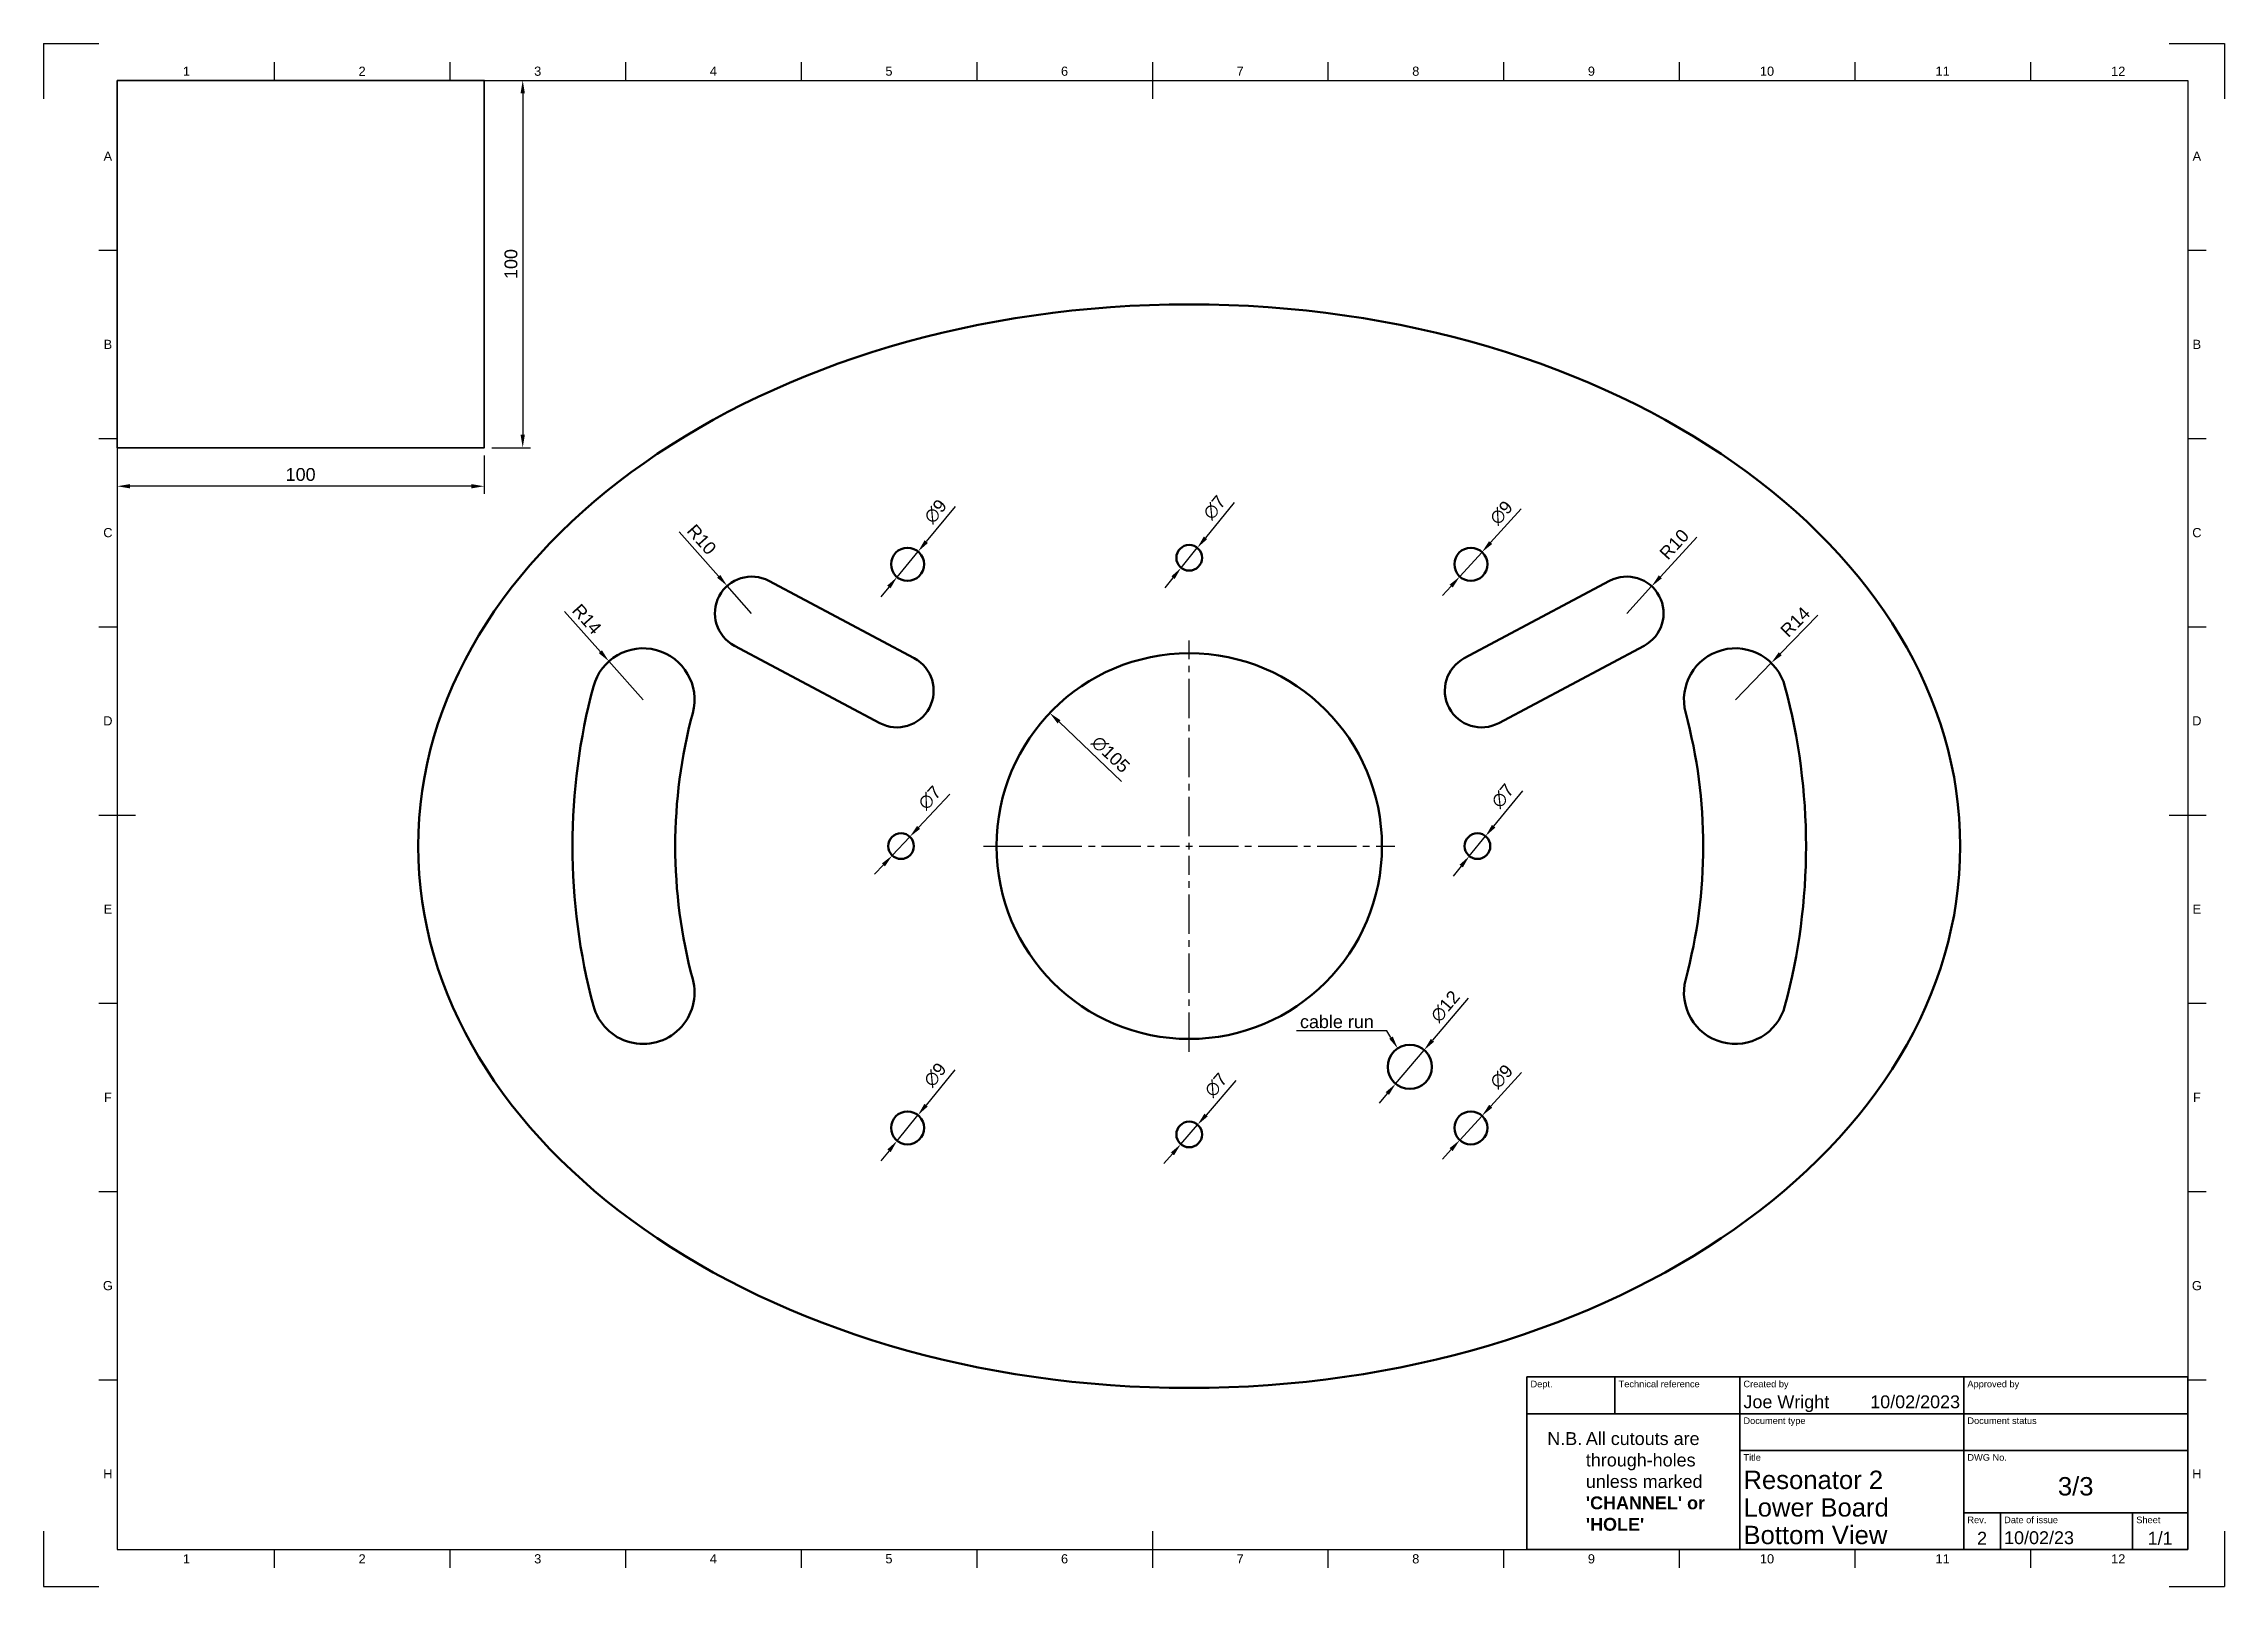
# Model space of a CAD drawing. Header units: millimetres. Extents: x 0 to 594, y 0 to 420.
import ezdxf
from ezdxf import colors
from ezdxf.entities.mleader import LeaderData, LeaderLine
from ezdxf.enums import TextEntityAlignment as Align
from ezdxf.math import Vec2, Vec3

# ---------------------------------------------------------------- set-up
doc = ezdxf.new("R2010")
doc.units = ezdxf.units.MM
doc.header["$LTSCALE"] = 0.75
doc.linetypes.add('CENTER2', pattern=[28.575, 19.05, -3.175, 3.175, -3.175])
for name, color, linetype, lineweight in [('BORDER', 7, 'Continuous', 25), ('FD_Dimensions', 7, 'Continuous', 25), ('Leaders', 7, 'Continuous', 25), ('Notes', 7, 'Continuous', 25), ('Sketch1', 7, 'Continuous', 35), ('Smart Centers', 7, 'CENTER2', 25), ('TITLEBLOCK', 7, 'Continuous', 35), ('Visible', 7, 'Continuous', 50)]:
    doc.layers.add(name, color=color, linetype=linetype, lineweight=lineweight)
doc.styles.add('FusionTitle', font='Arial.ttf')
doc.styles.get("Standard").update_dxf_attribs({"font": 'Arial.ttf'})
doc.dimstyles.new('Dim-ISO-25', dxfattribs={"dimtxt": 3.5, "dimasz": 3.5, "dimexe": 2.1, "dimexo": 2.1, "dimgap": 1.4, "dimtad": 1, "dimzin": 12, "dimdsep": 46, "dimtxsty": 'Standard', "dimcen": 0, "dimazin": 3, "dimtp": 0.1, "dimtm": 0.1, "dimtfac": 0.714286, "dimtmove": 0, "dimatfit": 3, "dimfxl": 1, "dimtzin": 12, "dimarcsym": 0})

# ---------------------------------------------------------------- blocks, each defined once
blk = doc.blocks.new('ISO_A2_SHEET')
at = {"layer": 'BORDER'}
for p, q in [((20, 410), (584, 410)), ((20, 410), (20, 10)), ((62.8335, 415), (62.8335, 410)), ((110.6668, 415), (110.6668, 410)), ((158.5001, 415), (158.5001, 410)), ((206.3334, 415), (206.3334, 410)), ((254.1667, 415), (254.1667, 410)), ((302, 415), (302, 405)), ((349.8333, 415), (349.8333, 410)), ((397.6666, 415), (397.6666, 410)), ((445.4999, 415), (445.4999, 410)), ((493.3332, 415), (493.3332, 410)), ((541.1665, 415), (541.1665, 410)), ((584, 410), (584, 10)), ((15, 363.75), (20, 363.75)), ((584, 363.75), (589, 363.75)), ((15, 312.5), (20, 312.5)), ((584, 312.5), (589, 312.5)), ((15, 261.25), (20, 261.25)), ((584, 261.25), (589, 261.25)), ((15, 210), (25, 210)), ((579, 210), (589, 210)), ((15, 158.75), (20, 158.75)), ((584, 158.75), (589, 158.75)), ((15, 107.5), (20, 107.5)), ((584, 107.5), (589, 107.5)), ((15, 56.25), (20, 56.25)), ((584, 56.25), (589, 56.25)), ((302, 15), (302, 5)), ((20, 10), (584, 10)), ((62.8335, 10), (62.8335, 5)), ((110.6668, 10), (110.6668, 5)), ((158.5001, 10), (158.5001, 5)), ((206.3334, 10), (206.3334, 5)), ((254.1667, 10), (254.1667, 5)), ((349.8333, 10), (349.8333, 5)), ((397.6666, 10), (397.6666, 5)), ((445.4999, 10), (445.4999, 5)), ((493.3332, 10), (493.3332, 5)), ((541.1665, 10), (541.1665, 5))]:
    blk.add_line(p, q, dxfattribs=at)
at = {"layer": 'Defpoints'}
for p, q in [((0, 420), (15, 420)), ((0, 420), (0, 405)), ((579, 420), (594, 420)), ((594, 420), (594, 405)), ((0, 15), (0, 0)), ((594, 15), (594, 0)), ((0, 0), (15, 0)), ((579, 0), (594, 0))]:
    blk.add_line(p, q, dxfattribs=at)
at = {"layer": 'BORDER', "style": 'FusionTitle'}
for s, p in [('1', (38.91685, 412.5)), ('2', (86.75015, 412.5)), ('3', (134.58345, 412.5)), ('4', (182.41675, 412.5)), ('5', (230.25005, 412.5)), ('6', (278.08335, 412.5)), ('7', (325.91665, 412.5)), ('8', (373.74995, 412.5)), ('9', (421.58325, 412.5)), ('10', (469.41655, 412.5)), ('11', (517.24985, 412.5)), ('12', (565.08315, 412.5)), ('A', (17.5, 389.375)), ('A', (586.5, 389.375)), ('B', (17.5, 338.125)), ('B', (586.5, 338.125)), ('C', (17.5, 286.875)), ('C', (586.5, 286.875)), ('D', (17.5, 235.625)), ('D', (586.5, 235.625)), ('E', (17.5, 184.375)), ('E', (586.5, 184.375)), ('F', (17.5, 133.125)), ('F', (586.5, 133.125)), ('G', (17.5, 81.875)), ('G', (586.5, 81.875)), ('H', (17.5, 30.625)), ('H', (586.5, 30.625)), ('1', (38.91685, 7.5)), ('2', (86.75015, 7.5)), ('3', (134.58345, 7.5)), ('4', (182.41675, 7.5)), ('5', (230.25005, 7.5)), ('6', (278.08335, 7.5)), ('7', (325.91665, 7.5)), ('8', (373.74995, 7.5)), ('9', (421.58325, 7.5)), ('10', (469.41655, 7.5)), ('11', (517.24985, 7.5)), ('12', (565.08315, 7.5))]:
    blk.add_text(s, height=2.5, dxfattribs=at).set_placement(p, align=Align.MIDDLE)
blk = doc.blocks.new('ISO_TITLEBLOCK')
at = {"layer": 'TITLEBLOCK'}
for p, q in [((0, 47), (-180, 47)), ((-180, 47), (-180, 0)), ((-156, 37), (-156, 47)), ((-122, 0), (-122, 47)), ((-61, 0), (-61, 47)), ((0, 0), (0, 47)), ((-180, 37), (0, 37)), ((-122, 27), (0, 27)), ((-61, 10), (0, 10)), ((-51, 0), (-51, 10)), ((-15, 0), (-15, 10)), ((-180, 0), (0, 0))]:
    blk.add_line(p, q, dxfattribs=at)
at = {"layer": 'TITLEBLOCK', "style": 'FusionTitle'}
for s, p in [('Dept.', (-179, 46)), ('Technical reference', (-155, 46)), ('Created by', (-121, 46)), ('Approved by', (-60, 46)), ('Document type', (-121, 36)), ('Document status', (-60, 36)), ('Title', (-121, 26)), ('DWG No.', (-60, 26)), ('Rev.', (-60, 9)), ('Date of issue', (-50, 9)), ('Sheet', (-14, 9))]:
    blk.add_text(s, height=1.8, dxfattribs=at).set_placement(p, align=Align.TOP_LEFT)
for tag, height, p in [('DEPT', 3.5, (-179, 42)), ('TECHNICAL_REFERENCE', 3.5, (-155, 42)), ('CREATED_BY', 3.5, (-121, 42)), ('APPROVED_BY', 3.5, (-60, 42)), ('DOCUMENT_TYPE', 3.5, (-121, 32)), ('DOCUMENT_STATUS', 3.5, (-60, 32)), ('TITLE_1', 5, (-121, 21.5)), ('TITLE_2', 5, (-121, 14)), ('TITLE_3', 5, (-121, 6.5)), ('DATE_OF_ISSUE', 3.5, (-50, 5))]:
    blk.add_attdef(tag, text='', height=height, dxfattribs=at).set_placement(p, align=Align.TOP_LEFT)
for tag, p in [('CREATED_DATE', (-62, 42)), ('APPROVED_DATE', (-0.99, 42))]:
    blk.add_attdef(tag, text='', height=3.5, dxfattribs=at).set_placement(p, align=Align.TOP_RIGHT)
for tag, height, p in [('DRAWING_NUMBER', 5, (-30.5, 19.75)), ('REV', 3.5, (-56, 4.85)), ('SHEET', 3.5, (-7.5, 4.85))]:
    blk.add_attdef(tag, text='', height=height, dxfattribs=at).set_placement(p, align=Align.TOP_CENTER)
blk = doc.blocks.new('*D35')
at = {"layer": 'Defpoints', "color": 0, "transparency": 16777216}
for p in [(20, 310), (120, 310), (20, 299.5)]:
    blk.add_point(p, dxfattribs=at)
at = {"layer": 'FD_Dimensions', "color": 0, "lineweight": -2, "transparency": 16777216}
for p, q in [((20, 307.9), (20, 297.4)), ((120, 307.9), (120, 297.4)), ((116.5, 299.5), (23.5, 299.5))]:
    blk.add_line(p, q, dxfattribs=at)
at = {"layer": 'FD_Dimensions', "color": 0, "transparency": 16777216}
for points in [[(23.5, 300.08), (23.5, 298.92), (20, 299.5)], [(116.5, 300.08), (116.5, 298.92), (120, 299.5)]]:
    blk.add_solid(points, dxfattribs=at)
at = {"layer": 'FD_Dimensions', "color": 0, "transparency": 16777216, "insert": (70, 302.69), "char_height": 3.5, "attachment_point": 5}
blk.add_mtext('100', dxfattribs=at)
blk = doc.blocks.new('*D36')
at = {"layer": 'Defpoints', "color": 0, "transparency": 16777216}
for p in [(120, 410), (120, 310), (130.5, 310)]:
    blk.add_point(p, dxfattribs=at)
at = {"layer": 'FD_Dimensions', "color": 0, "lineweight": -2, "transparency": 16777216}
for p, q in [((122.1, 410), (132.6, 410)), ((130.5, 406.5), (130.5, 313.5)), ((122.1, 310), (132.6, 310))]:
    blk.add_line(p, q, dxfattribs=at)
at = {"layer": 'FD_Dimensions', "color": 0, "transparency": 16777216}
for points in [[(129.92, 406.5), (131.08, 406.5), (130.5, 410)], [(129.92, 313.5), (131.08, 313.5), (130.5, 310)]]:
    blk.add_solid(points, dxfattribs=at)
at = {"layer": 'FD_Dimensions', "color": 0, "transparency": 16777216, "insert": (127.31, 360), "char_height": 3.5, "attachment_point": 5, "rotation": 90}
blk.add_mtext('100', dxfattribs=at)
blk = doc.blocks.new('*D21')
at = {"layer": 'Defpoints', "color": 0, "transparency": 16777216}
for p in [(470.58, 251.39), (460.8, 241.38)]:
    blk.add_point(p, dxfattribs=at)
at = {"layer": 'FD_Dimensions', "color": 0, "lineweight": -2, "transparency": 16777216}
for p, q in [((483.27, 264.37), (473.03, 253.9)), ((460.8, 241.38), (470.58, 251.39))]:
    blk.add_line(p, q, dxfattribs=at)
at = {"layer": 'FD_Dimensions', "color": 0, "transparency": 16777216}
blk.add_solid([(472.61, 254.3), (473.45, 253.49), (470.58, 251.39)], dxfattribs=at)
at = {"layer": 'FD_Dimensions', "color": 0, "transparency": 16777216, "insert": (477.11, 262.59), "char_height": 3.5, "attachment_point": 5, "rotation": 45.64892}
blk.add_mtext('R14', dxfattribs=at)
blk = doc.blocks.new('*D22')
at = {"layer": 'Defpoints', "color": 0, "transparency": 16777216}
for p in [(438, 272.27), (431.24, 264.9)]:
    blk.add_point(p, dxfattribs=at)
at = {"layer": 'FD_Dimensions', "color": 0, "lineweight": -2, "transparency": 16777216}
for p, q in [((450.28, 285.64), (440.37, 274.85)), ((431.24, 264.9), (438, 272.27))]:
    blk.add_line(p, q, dxfattribs=at)
at = {"layer": 'FD_Dimensions', "color": 0, "transparency": 16777216}
blk.add_solid([(439.94, 275.24), (440.8, 274.45), (438, 272.27)], dxfattribs=at)
at = {"layer": 'FD_Dimensions', "color": 0, "transparency": 16777216, "insert": (444.16, 283.69), "char_height": 3.5, "attachment_point": 5, "rotation": 47.45182}
blk.add_mtext('R10', dxfattribs=at)
blk = doc.blocks.new('*D23')
at = {"layer": 'Defpoints', "color": 0, "transparency": 16777216}
for p in [(391.79, 281.58), (385.74, 274.91)]:
    blk.add_point(p, dxfattribs=at)
at = {"layer": 'FD_Dimensions', "color": 0, "lineweight": -2, "transparency": 16777216}
for p, q in [((402.48, 293.36), (394.14, 284.17)), ((385.74, 274.91), (391.79, 281.58)), ((383.39, 272.32), (381.04, 269.73))]:
    blk.add_line(p, q, dxfattribs=at)
at = {"layer": 'FD_Dimensions', "color": 0, "transparency": 16777216}
for points in [[(393.71, 284.56), (394.57, 283.78), (391.79, 281.58)], [(382.96, 272.71), (383.82, 271.93), (385.74, 274.91)]]:
    blk.add_solid(points, dxfattribs=at)
at = {"layer": 'FD_Dimensions', "color": 0, "transparency": 16777216, "insert": (397.05, 292.27), "char_height": 3.5, "attachment_point": 5, "rotation": 47.78093}
blk.add_mtext('∅9', dxfattribs=at)
blk = doc.blocks.new('*D24')
at = {"layer": 'Defpoints', "color": 0, "transparency": 16777216}
for p in [(392.75, 204.24), (388.33, 198.81)]:
    blk.add_point(p, dxfattribs=at)
at = {"layer": 'FD_Dimensions', "color": 0, "lineweight": -2, "transparency": 16777216}
for p, q in [((402.8, 216.57), (394.96, 206.95)), ((388.33, 198.81), (392.75, 204.24)), ((386.12, 196.1), (383.91, 193.38))]:
    blk.add_line(p, q, dxfattribs=at)
at = {"layer": 'FD_Dimensions', "color": 0, "transparency": 16777216}
for points in [[(394.51, 207.32), (395.42, 206.58), (392.75, 204.24)], [(385.67, 196.47), (386.57, 195.73), (388.33, 198.81)]]:
    blk.add_solid(points, dxfattribs=at)
at = {"layer": 'FD_Dimensions', "color": 0, "transparency": 16777216, "insert": (397.44, 215.19), "char_height": 3.5, "attachment_point": 5, "rotation": 50.83413}
blk.add_mtext('∅7', dxfattribs=at)
blk = doc.blocks.new('*D25')
at = {"layer": 'Defpoints', "color": 0, "transparency": 16777216}
for p in [(376.03, 146), (368.27, 136.84)]:
    blk.add_point(p, dxfattribs=at)
at = {"layer": 'FD_Dimensions', "color": 0, "lineweight": -2, "transparency": 16777216}
for p, q in [((388.05, 160.17), (378.29, 148.67)), ((368.27, 136.84), (376.03, 146)), ((366, 134.17), (363.74, 131.51))]:
    blk.add_line(p, q, dxfattribs=at)
at = {"layer": 'FD_Dimensions', "color": 0, "transparency": 16777216}
for points in [[(377.85, 149.04), (378.74, 148.29), (376.03, 146)], [(365.56, 134.55), (366.45, 133.8), (368.27, 136.84)]]:
    blk.add_solid(points, dxfattribs=at)
at = {"layer": 'FD_Dimensions', "color": 0, "transparency": 16777216, "insert": (381.8, 157.88), "char_height": 3.5, "attachment_point": 5, "rotation": 49.70278}
blk.add_mtext('∅12', dxfattribs=at)
blk = doc.blocks.new('*D26')
at = {"layer": 'Defpoints', "color": 0, "transparency": 16777216}
for p in [(391.8, 128.13), (385.73, 121.48)]:
    blk.add_point(p, dxfattribs=at)
at = {"layer": 'FD_Dimensions', "color": 0, "lineweight": -2, "transparency": 16777216}
for p, q in [((402.53, 139.87), (394.16, 130.71)), ((385.73, 121.48), (391.8, 128.13)), ((383.37, 118.9), (381.01, 116.31))]:
    blk.add_line(p, q, dxfattribs=at)
at = {"layer": 'FD_Dimensions', "color": 0, "transparency": 16777216}
for points in [[(393.73, 131.1), (394.59, 130.32), (391.8, 128.13)], [(382.94, 119.29), (383.8, 118.5), (385.73, 121.48)]]:
    blk.add_solid(points, dxfattribs=at)
at = {"layer": 'FD_Dimensions', "color": 0, "transparency": 16777216, "insert": (397.1, 138.8), "char_height": 3.5, "attachment_point": 5, "rotation": 47.5875}
blk.add_mtext('∅9', dxfattribs=at)
blk = doc.blocks.new('*D27')
at = {"layer": 'Defpoints', "color": 0, "transparency": 16777216}
for p in [(314.33, 125.67), (309.75, 120.38)]:
    blk.add_point(p, dxfattribs=at)
at = {"layer": 'FD_Dimensions', "color": 0, "lineweight": -2, "transparency": 16777216}
for p, q in [((324.75, 137.69), (316.63, 128.32)), ((309.75, 120.38), (314.33, 125.67)), ((307.46, 117.73), (305.17, 115.09))]:
    blk.add_line(p, q, dxfattribs=at)
at = {"layer": 'FD_Dimensions', "color": 0, "transparency": 16777216}
for points in [[(316.18, 128.7), (317.07, 127.93), (314.33, 125.67)], [(307.02, 118.12), (307.9, 117.35), (309.75, 120.38)]]:
    blk.add_solid(points, dxfattribs=at)
at = {"layer": 'FD_Dimensions', "color": 0, "transparency": 16777216, "insert": (319.35, 136.48), "char_height": 3.5, "attachment_point": 5, "rotation": 49.10293}
blk.add_mtext('∅7', dxfattribs=at)
blk = doc.blocks.new('*D28')
at = {"layer": 'Defpoints', "color": 0, "transparency": 16777216}
for p in [(238.16, 128.3), (232.48, 121.31)]:
    blk.add_point(p, dxfattribs=at)
at = {"layer": 'FD_Dimensions', "color": 0, "lineweight": -2, "transparency": 16777216}
for p, q in [((248.19, 140.64), (240.37, 131.01)), ((232.48, 121.31), (238.16, 128.3)), ((230.28, 118.6), (228.07, 115.88))]:
    blk.add_line(p, q, dxfattribs=at)
at = {"layer": 'FD_Dimensions', "color": 0, "transparency": 16777216}
for points in [[(239.91, 131.38), (240.82, 130.64), (238.16, 128.3)], [(229.82, 118.96), (230.73, 118.23), (232.48, 121.31)]]:
    blk.add_solid(points, dxfattribs=at)
at = {"layer": 'FD_Dimensions', "color": 0, "transparency": 16777216, "insert": (242.83, 139.26), "char_height": 3.5, "attachment_point": 5, "rotation": 50.90287}
blk.add_mtext('∅9', dxfattribs=at)
blk = doc.blocks.new('*D29')
at = {"layer": 'Defpoints', "color": 0, "transparency": 16777216}
for p in [(235.94, 204.08), (231.15, 198.97)]:
    blk.add_point(p, dxfattribs=at)
at = {"layer": 'FD_Dimensions', "color": 0, "lineweight": -2, "transparency": 16777216}
for p, q in [((246.83, 215.67), (238.34, 206.63)), ((231.15, 198.97), (235.94, 204.08)), ((228.75, 196.42), (226.35, 193.87))]:
    blk.add_line(p, q, dxfattribs=at)
at = {"layer": 'FD_Dimensions', "color": 0, "transparency": 16777216}
for points in [[(237.91, 207.03), (238.76, 206.23), (235.94, 204.08)], [(228.33, 196.82), (229.18, 196.02), (231.15, 198.97)]]:
    blk.add_solid(points, dxfattribs=at)
at = {"layer": 'FD_Dimensions', "color": 0, "transparency": 16777216, "insert": (241.38, 214.67), "char_height": 3.5, "attachment_point": 5, "rotation": 46.79511}
blk.add_mtext('∅7', dxfattribs=at)
blk = doc.blocks.new('*D30')
at = {"layer": 'Defpoints', "color": 0, "transparency": 16777216}
for p in [(238.19, 281.72), (232.46, 274.77)]:
    blk.add_point(p, dxfattribs=at)
at = {"layer": 'FD_Dimensions', "color": 0, "lineweight": -2, "transparency": 16777216}
for p, q in [((248.31, 293.99), (240.41, 284.42)), ((232.46, 274.77), (238.19, 281.72)), ((230.23, 272.07), (228, 269.37))]:
    blk.add_line(p, q, dxfattribs=at)
at = {"layer": 'FD_Dimensions', "color": 0, "transparency": 16777216}
for points in [[(239.96, 284.79), (240.86, 284.05), (238.19, 281.72)], [(229.78, 272.45), (230.68, 271.7), (232.46, 274.77)]]:
    blk.add_solid(points, dxfattribs=at)
at = {"layer": 'FD_Dimensions', "color": 0, "transparency": 16777216, "insert": (242.94, 292.64), "char_height": 3.5, "attachment_point": 5, "rotation": 50.48464}
blk.add_mtext('∅9', dxfattribs=at)
blk = doc.blocks.new('*D31')
at = {"layer": 'Defpoints', "color": 0, "transparency": 16777216}
for p in [(314.25, 282.74), (309.83, 277.31)]:
    blk.add_point(p, dxfattribs=at)
at = {"layer": 'FD_Dimensions', "color": 0, "lineweight": -2, "transparency": 16777216}
for p, q in [((324.3, 295.06), (316.47, 285.45)), ((309.83, 277.31), (314.25, 282.74)), ((307.62, 274.6), (305.41, 271.89))]:
    blk.add_line(p, q, dxfattribs=at)
at = {"layer": 'FD_Dimensions', "color": 0, "transparency": 16777216}
for points in [[(316.01, 285.82), (316.92, 285.08), (314.25, 282.74)], [(307.17, 274.97), (308.07, 274.23), (309.83, 277.31)]]:
    blk.add_solid(points, dxfattribs=at)
at = {"layer": 'FD_Dimensions', "color": 0, "transparency": 16777216, "insert": (318.94, 293.69), "char_height": 3.5, "attachment_point": 5, "rotation": 50.80814}
blk.add_mtext('∅7', dxfattribs=at)
blk = doc.blocks.new('*D32')
at = {"layer": 'Defpoints', "color": 0, "transparency": 16777216}
for p in [(186.2, 272.37), (192.85, 264.9)]:
    blk.add_point(p, dxfattribs=at)
at = {"layer": 'FD_Dimensions', "color": 0, "lineweight": -2, "transparency": 16777216}
for p, q in [((173.14, 287.05), (183.87, 274.99)), ((192.85, 264.9), (186.2, 272.37))]:
    blk.add_line(p, q, dxfattribs=at)
at = {"layer": 'FD_Dimensions', "color": 0, "transparency": 16777216}
blk.add_solid([(184.31, 275.38), (183.44, 274.6), (186.2, 272.37)], dxfattribs=at)
at = {"layer": 'FD_Dimensions', "color": 0, "transparency": 16777216, "insert": (179.23, 285), "char_height": 3.5, "attachment_point": 5, "rotation": 311.66304}
blk.add_mtext('R10', dxfattribs=at)
blk = doc.blocks.new('*D33')
at = {"layer": 'Defpoints', "color": 0, "transparency": 16777216}
for p in [(153.98, 251.84), (163.29, 241.38)]:
    blk.add_point(p, dxfattribs=at)
at = {"layer": 'FD_Dimensions', "color": 0, "lineweight": -2, "transparency": 16777216}
for p, q in [((141.92, 265.4), (151.66, 254.45)), ((163.29, 241.38), (153.98, 251.84))]:
    blk.add_line(p, q, dxfattribs=at)
at = {"layer": 'FD_Dimensions', "color": 0, "transparency": 16777216}
blk.add_solid([(152.09, 254.84), (151.22, 254.07), (153.98, 251.84)], dxfattribs=at)
at = {"layer": 'FD_Dimensions', "color": 0, "transparency": 16777216, "insert": (147.98, 263.33), "char_height": 3.5, "attachment_point": 5, "rotation": 311.67086}
blk.add_mtext('R14', dxfattribs=at)
blk = doc.blocks.new('*D34')
at = {"layer": 'Defpoints', "color": 0, "transparency": 16777216}
for p in [(274.06, 237.77), (350.02, 165.28)]:
    blk.add_point(p, dxfattribs=at)
at = {"layer": 'FD_Dimensions', "color": 0, "lineweight": -2, "transparency": 16777216}
blk.add_line((293.56, 219.16), (276.6, 235.36), dxfattribs=at)
at = {"layer": 'FD_Dimensions', "color": 0, "transparency": 16777216}
blk.add_solid([(277, 235.78), (276.19, 234.93), (274.06, 237.77)], dxfattribs=at)
at = {"layer": 'FD_Dimensions', "color": 0, "transparency": 16777216, "insert": (290.63, 226.5), "char_height": 3.5, "attachment_point": 5, "rotation": 316.33509}
blk.add_mtext('∅105', dxfattribs=at)
blk = doc.blocks.new('*U20')
at = {"layer": 'Smart Centers', "color": 0, "ltscale": 0.75, "transparency": 16777216}
for p, q in [((0, 2.68), (0, 56)), ((-56, 0), (-2.68, 0)), ((2.68, 0), (56, 0)), ((0, -56), (0, -2.68))]:
    blk.add_line(p, q, dxfattribs=at)
at = {"layer": 'Smart Centers', "color": 0, "linetype": 'Continuous', "ltscale": 0.75, "transparency": 16777216}
for p, q in [((-0.89, 0), (0.89, 0)), ((0, -0.89), (0, 0.89))]:
    blk.add_line(p, q, dxfattribs=at)

msp = doc.modelspace()

# ---------------------------------------------------------------- linework, layer by layer
at = {"layer": 'Sketch1'}
msp.add_lwpolyline([(20, 410), (120, 410), (120, 310), (20, 310)], close=True, dxfattribs=at)
at = {"layer": 'Visible'}
for p, q in [((197.54, 273.733), (237.121, 252.687)), ((386.965, 252.687), (426.546, 273.733)), ((227.731, 235.028), (188.15, 256.074)), ((435.936, 256.074), (396.355, 235.028))]:
    msp.add_line(p, q, dxfattribs=at)
at = {"layer": 'Visible', "extrusion": (0, 0, -1)}
for centre, radius in [((-235.322, 278.246), 4.5), ((-312.043, 280.025), 3.5), ((-388.764, 278.246), 4.5), ((-312.043, 201.525), 52.5), ((-233.543, 201.525), 3.5), ((-390.543, 201.525), 3.5), ((-372.147, 141.421), 6), ((-235.322, 124.804), 4.5), ((-312.043, 123.025), 3.5), ((-388.764, 124.804), 4.5)]:
    msp.add_circle(centre, radius, dxfattribs=at)
for centre, radius, start, end in [((-192.845, 264.903), 10, 298, 118), ((-431.241, 264.903), 10, 62, 242), ((-163.29, 241.383), 14, 15, 195), ((-460.796, 241.383), 14, 345, 165), ((-232.426, 243.858), 10, 118, 298), ((-391.66, 243.858), 10, 242, 62), ((-312.043, 201.525), 168, 345, 15), ((-312.043, 201.525), 168, 165, 195), ((-163.29, 161.667), 14, 165, 345), ((-460.796, 161.667), 14, 195, 15)]:
    msp.add_arc(centre, radius, start, end, dxfattribs=at)
at = {"layer": 'Visible'}
for start, end in [(165, 195), (345, 15)]:
    msp.add_arc((312.043, 201.525), 140, start, end, dxfattribs=at)
msp.add_ellipse((312.043, 201.525), major_axis=(210, 0), ratio=0.702381, start_param=1.5707963, end_param=7.8539816, dxfattribs=at)

# ---------------------------------------------------------------- block references
at = {"layer": 'BORDER'}
msp.add_blockref('ISO_A2_SHEET', (0, 0), dxfattribs=at)
at = {"layer": 'Smart Centers', "ltscale": 0.75}
msp.add_blockref('*U20', (312.043, 201.525), dxfattribs=at)
at = {"layer": 'TITLEBLOCK'}
msp.add_blockref('ISO_TITLEBLOCK', (584, 10), dxfattribs=at).add_auto_attribs({'DATE_OF_ISSUE': '10/02/23', 'REV': '2', 'TITLE_3': 'Bottom View', 'CREATED_DATE': '10/02/2023', 'SHEET': '1/1', 'TITLE_2': 'Lower Board', 'DRAWING_NUMBER': '3/3', 'TITLE_1': 'Resonator 2', 'CREATED_BY': 'Joe Wright'})

# ---------------------------------------------------------------- texts
at = {"layer": 'Notes', "insert": (406.068, 41.981), "char_height": 3.5, "attachment_point": 1}
msp.add_mtext_dynamic_manual_height_columns("\\pi-10.5,l14,t14;N.B.^IAll cutouts are through-holes unless marked {\\fArial|b1|i0|c0|p34;'CHANNEL' or 'HOLE'}", width=58, gutter_width=17.5, heights=[0], dxfattribs=at)

# ---------------------------------------------------------------- dimensions: what is measured, and where the dimension line sits
at = {"layer": 'FD_Dimensions'}
for p1, p2, picture, middle in [((120, 410), (120, 310), '*D36', (127.313, 360)), ((120, 310), (20, 310), '*D35', (70, 302.687))]:
    dim = msp.add_aligned_dim(p1=p1, p2=p2, distance=10.5, dimstyle='Dim-ISO-25', override={"dimclrd": 0, "dimclre": 0}, dxfattribs=at)
    dim.commit()
    dim.dimension.update_dxf_attribs({"geometry": picture, "text_midpoint": middle})
for p1, p2, picture, middle in [((309.831, 277.312), (314.255, 282.737), '*D31', (318.945, 293.688)), ((232.459, 274.774), (238.185, 281.717), '*D30', (242.94, 292.644)), ((385.74, 274.913), (391.788, 281.578), '*D23', (397.052, 292.269)), ((388.332, 198.811), (392.753, 204.238), '*D24', (397.439, 215.191)), ((385.729, 121.481), (391.799, 128.126), '*D26', (397.1, 138.799)), ((309.752, 120.379), (314.334, 125.67), '*D27', (319.349, 136.477))]:
    dim = msp.add_diameter_dim_2p(p1=p1, p2=p2, dimstyle='Dim-ISO-25', override={"dimlfac": 1, "dimclrd": 0, "dimclre": 0}, dxfattribs=at)
    dim.commit()
    dim.dimension.update_dxf_attribs({"geometry": picture, "text_midpoint": middle})
for center, mpoint, picture, middle in [((192.845, 264.903), (186.198, 272.374), '*D32', (176.848, 282.881)), ((431.241, 264.903), (438.003, 272.27), '*D22', (446.507, 281.535))]:
    dim = msp.add_radius_dim(center=center, mpoint=mpoint, dimstyle='Dim-ISO-25', override={"dimlfac": 1, "dimse1": 1, "dimclrd": 0, "dimclre": 0}, dxfattribs=at)
    dim.commit()
    dim.dimension.update_dxf_attribs({"geometry": picture, "text_midpoint": middle, "dimtype": 164})
for center, mpoint, picture, middle in [((163.29, 241.383), (153.982, 251.841), '*D33', (147.981, 263.332)), ((460.796, 241.383), (470.582, 251.394), '*D21', (477.115, 262.592))]:
    dim = msp.add_radius_dim(center=center, mpoint=mpoint, dimstyle='Dim-ISO-25', override={"dimlfac": 1, "dimse1": 1, "dimclrd": 0, "dimclre": 0}, dxfattribs=at)
    dim.commit()
    dim.dimension.update_dxf_attribs({"geometry": picture, "text_midpoint": middle})
for p1, p2, picture, middle in [((350.021, 165.277), (274.065, 237.773), '*D34', (288.366, 224.123)), ((231.147, 198.974), (235.939, 204.076), '*D29', (243.779, 212.423)), ((368.267, 136.844), (376.028, 145.997), '*D25', (384.301, 155.754)), ((232.484, 121.311), (238.16, 128.296), '*D28', (245.384, 137.186))]:
    dim = msp.add_diameter_dim_2p(p1=p1, p2=p2, dimstyle='Dim-ISO-25', override={"dimlfac": 1, "dimclrd": 0, "dimclre": 0}, dxfattribs=at)
    dim.commit()
    dim.dimension.update_dxf_attribs({"geometry": picture, "text_midpoint": middle, "dimtype": 163})

# ---------------------------------------------------------------- leaders
at = {"layer": 'Leaders'}
ml = msp.add_multileader_mtext('Standard', dxfattribs=at)
ml.set_content('cable run', color=256)
ml.set_leader_properties()
ml.build(insert=Vec2(0, 0))
ml.multileader.update_dxf_attribs({"text_left_attachment_type": 5, "text_right_attachment_type": 5, "dogleg_length": 3.5, "arrow_head_size": 3.5})
ctx = ml.context
ctx.base_point, ctx.char_height, ctx.arrow_head_size, ctx.landing_gap_size, ctx.plane_origin = Vec3(342.737, 151.282), 3.5, 3.5, 0, Vec3(368.845, 146.43)
ctx.left_attachment, ctx.right_attachment, ctx.text_align_type = 5, 5, 2
notes = []
notes.append((ctx, [(0, (1, 1, 0), (365.824, 151.282), (-1, 0), 3.5, [(0, [(368.845, 146.43)], 0, [])])]))
ctx.mtext.insert, ctx.mtext.alignment, ctx.mtext.flow_direction = Vec3(362.324, 155.482), 3, 5
for ctx, leaders in notes:
    for number, flags, end, landing, length, lines in leaders:
        leader = LeaderData()
        leader.index, (leader.has_last_leader_line, leader.has_dogleg_vector, leader.attachment_direction) = number, flags
        leader.last_leader_point, leader.dogleg_vector, leader.dogleg_length = Vec3(end), Vec3(landing), length
        for number, points, colour, breaks in lines:
            line = LeaderLine()
            line.index, line.vertices, line.color, line.breaks = number, Vec3.list(points), colors.encode_raw_color(colour), breaks
            leader.lines.append(line)
        ctx.leaders.append(leader)

doc.saveas('drawing.dxf')
